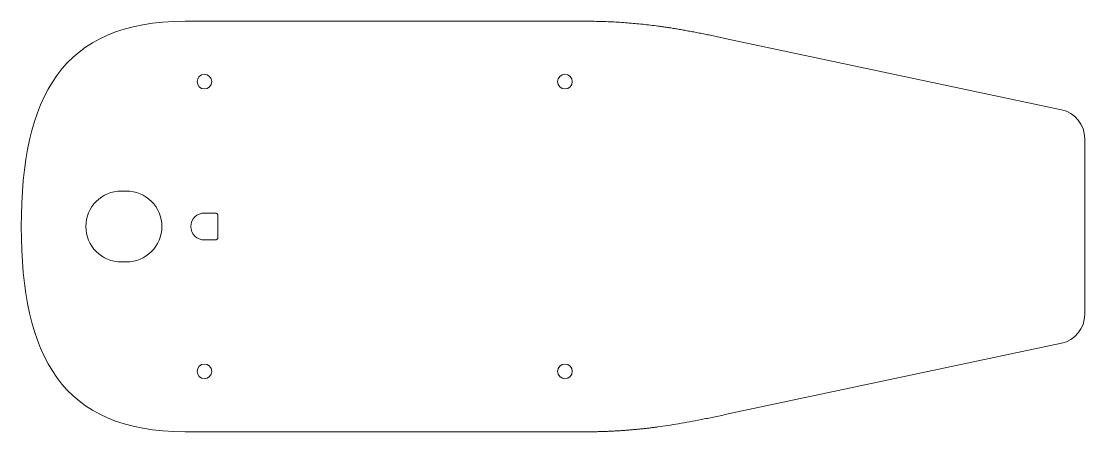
# Model space of a CAD drawing. Header units: millimetres. Extents: x 28 to 390, y 41 to 181.
import ezdxf

# ---------------------------------------------------------------- set-up
doc = ezdxf.new("R2010")
doc.units = ezdxf.units.MM

msp = doc.modelspace()

# ---------------------------------------------------------------- linework, layer by layer
at = {"color": 7, "linetype": 'Continuous', "lineweight": 15}
for p, q in [((221.08, 181), (83.68, 181)), ((382.19, 150.8), (268.11, 175.04)), ((390.11, 80.98), (390.11, 141.02)), ((63.68, 123.1), (61.99, 123.1)), ((93.88, 115.6), (90.28, 115.6)), ((94.88, 107.4), (94.88, 114.6)), ((90.28, 106.4), (93.88, 106.4)), ((61.99, 98.9), (63.68, 98.9)), ((268.11, 46.95), (382.19, 71.2)), ((221.08, 41), (83.68, 41))]:
    msp.add_line(p, q, dxfattribs=at)
for centre in [(90.28, 160.4), (213.08, 160.4), (90.28, 61.6), (213.08, 61.6)]:
    msp.add_circle(centre, 2.5, dxfattribs=at)
for centre, radius, start, end in [((380.11, 141.02), 10, 0, 78), ((61.99, 111), 12.1, 90, 270), ((63.68, 111), 12.1, 270, 90), ((90.28, 111), 4.6, 90, 270), ((93.88, 114.6), 1, 0, 90), ((93.88, 107.4), 1, 270, 0), ((380.11, 80.98), 10, 282, 0)]:
    msp.add_arc(centre, radius, start, end, dxfattribs=at)
for points in [[(27.89, 111), (27.89, 155.13), (41.74, 181), (83.68, 181)], [(83.68, 41), (41.74, 41), (27.89, 66.87), (27.89, 111)]]:
    msp.add_open_spline(points, degree=3, dxfattribs=at)
for points, knots in [([(268.11, 175.04), (267.44, 175.19), (266.09, 175.49), (264.09, 175.91), (262.14, 176.32), (260.22, 176.7), (258.34, 177.07), (256.51, 177.42), (254.71, 177.75), (252.95, 178.06), (251.24, 178.36), (249.56, 178.63), (247.92, 178.89), (246.33, 179.12), (244.41, 179.39), (242.17, 179.68), (239.57, 179.97), (236.95, 180.23), (234.33, 180.45), (231.7, 180.64), (229.06, 180.78), (226.41, 180.89), (223.75, 180.97), (221.97, 180.99), (221.08, 181)], [0, 0, 0, 0, 0.043897, 0.086883, 0.128961, 0.17013, 0.210392, 0.249749, 0.288201, 0.325751, 0.362399, 0.398148, 0.432999, 0.466953, 0.500015, 0.55498, 0.610066, 0.665284, 0.720645, 0.776162, 0.831844, 0.887704, 0.943752, 1, 1, 1, 1]), ([(221.08, 41), (221.51, 41), (222.38, 41), (223.68, 41.02), (224.98, 41.05), (226.29, 41.09), (227.59, 41.14), (228.9, 41.19), (230.21, 41.26), (231.52, 41.34), (232.84, 41.43), (234.16, 41.52), (235.47, 41.63), (236.79, 41.75), (238.12, 41.87), (239.44, 42.01), (240.77, 42.16), (242.1, 42.31), (243.43, 42.48), (245.44, 42.74), (248.19, 43.14), (251.77, 43.72), (255.55, 44.4), (259.55, 45.16), (263.76, 46.01), (266.64, 46.63), (268.11, 46.95)], [0, 0, 0, 0, 0.027339, 0.054721, 0.082148, 0.109622, 0.137143, 0.164715, 0.192338, 0.220014, 0.247744, 0.27553, 0.303373, 0.331275, 0.359237, 0.387261, 0.415348, 0.443499, 0.471717, 0.500002, 0.571457, 0.647642, 0.728574, 0.814269, 0.904741, 1, 1, 1, 1])]:
    msp.add_open_spline(points, degree=3, knots=knots, dxfattribs=at)

doc.saveas('drawing.dxf')
